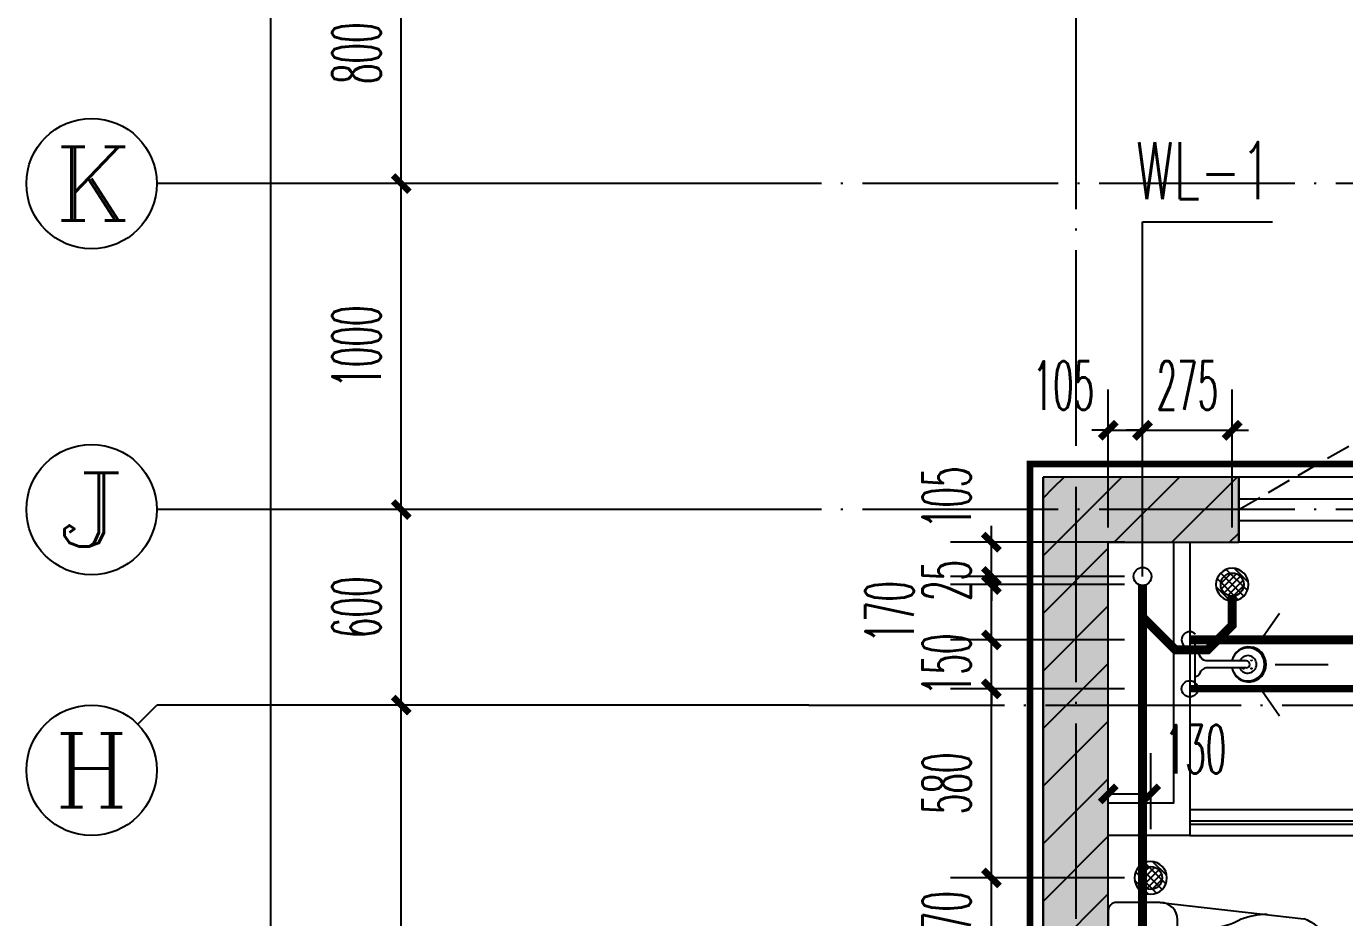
# Model space of a CAD drawing. Extents: x 27938 to 1507990, y 110129 to 923079.
# Drawn here: x 1198045 to 1202089, y 588672 to 591406 of the extents above; entities that cross this region are included whole.
import ezdxf
from ezdxf.enums import TextEntityAlignment as Align

# ---------------------------------------------------------------- set-up
doc = ezdxf.new("R2010")
doc.units = 0
doc.header["$LTSCALE"] = 1000
doc.header["$MEASUREMENT"] = 0
doc.linetypes.add('DASH', pattern=[0.35, 0.25, -0.1])
doc.linetypes.add('DOTE', pattern=[2.42, 2, -0.2, 0.02, -0.2])
for name, color, linetype in [('----建筑底图', 8, 'Continuous'), ('AXIS', 3, 'Continuous'), ('AXIS_TEXT', 7, 'Continuous'), ('COLUMN', 9, 'Continuous'), ('DIM_SYMB', 3, 'Continuous'), ('DIM_污水', 2, 'Continuous'), ('DOTE', 1, 'Continuous'), ('EQUIP_地漏', 7, 'Continuous'), ('IP-bath&kitchen-JOHNSON', 4, 'Continuous'), ('LVTRY', 6, 'Continuous'), ('P-bath&kitchen-JOHNSON', 4, 'Continuous'), ('PIPE-不分区热给水', 5, 'RJ'), ('PIPE-不分区给水', 3, 'J'), ('PIPE-污水', 2, 'W'), ('PUB_HATCH', 8, 'Continuous'), ('VPIPE-不分区热给水', 5, 'Continuous'), ('VPIPE-不分区给水', 3, 'Continuous'), ('VPIPE-污水', 2, 'W'), ('WALL', 9, 'Continuous'), ('WINDOW', 4, 'Continuous'), ('WINDOW_TEXT', 7, 'Continuous')]:
    doc.layers.add(name, color=color, linetype=linetype)
doc.layers.add('S-L主梁线', color=4, linetype='DASH', plot=False)
doc.styles.add('_TCH_AXIS', font='COMPLEX', dxfattribs={"bigfont": 'GBCBIG'})
doc.styles.add('_TCH_DIM_T3', font='SIMPLEX.shx', dxfattribs={"width": 0.494118, "bigfont": 'GBCBIG.shx'})
doc.styles.add('_TCH_WINDOW', font='SIMPLEX.shx', dxfattribs={"width": 0.7, "height": 3.5, "bigfont": 'GBCBIG.shx'})
doc.styles.add('_TWT_SERIAL', font='SIMPLEX', dxfattribs={"width": 0.8, "height": 3.5, "bigfont": 'HZTXT'})
doc.styles.add('COMPLEX', font='COMPLEX')
doc.styles.get("Standard").update_dxf_attribs({"font": 'gbenor.shx', "bigfont": 'gbcbig.shx'})
doc.linetypes.add('J', pattern='A,3,-0.2,["J",Standard,S=0.25,R=0,X=-0.1,Y=-0.115],-0.2', length=3.4)
doc.linetypes.add('RJ', pattern='A,3,-0.2,["RJ",Standard,S=0.25,R=0,X=-0.1,Y=-0.115],-0.35', length=3.55)
doc.linetypes.add('W', pattern='A,3,-0.2,["W",Standard,S=0.25,R=0,X=-0.1,Y=-0.115],-0.2', length=3.4)
doc.dimstyles.new('_TCH_ARCH&&50', dxfattribs={"dimtxt": 148.75, "dimasz": 50, "dimexe": 125, "dimexo": 150, "dimgap": 63.125, "dimtad": 1, "dimdec": 0, "dimzin": 0, "dimdsep": 46, "dimtxsty": '_TCH_DIM_T3', "dimblk": 'ARCHTICK', "dimcen": 0.09, "dimclrt": 4, "dimazin": 2, "dimtfac": 1, "dimtdec": 0, "dimtix": 1, "dimtmove": 2, "dimatfit": 3, "dimfxl": 100, "dimtolj": 1, "dimtzin": 0, "dimarcsym": 0})
doc.dimstyles.new('_TWT_ARCH&&50', dxfattribs={"dimtxt": 148.75, "dimasz": 50, "dimexe": 125, "dimexo": 150, "dimgap": 63.125, "dimtad": 1, "dimdec": 0, "dimzin": 0, "dimdsep": 46, "dimtxsty": '_TCH_DIM_T3', "dimblk": 'ARCHTICK', "dimcen": 0.09, "dimclrt": 7, "dimazin": 2, "dimtfac": 1, "dimtdec": 0, "dimtix": 1, "dimtmove": 2, "dimatfit": 3, "dimfxl": 100, "dimtolj": 1, "dimtzin": 0, "dimarcsym": 0})
pattern_1 = [(45, (0, 89.76), (-88.3884, 88.3884), [])]

# ---------------------------------------------------------------- blocks, each defined once
blk = doc.blocks.new('rrrrrrrrrrrra')
at = {"color": 0}
for p, q in [((-112.4, 458.7), (-112.4, 324.3)), ((252.6, 483.7), (-87.4, 483.7)), ((277.6, 324.3), (277.6, 458.7)), ((-112.4, 324.3), (-63.7, -103.4)), ((277.6, 324.3), (227.5, -115.6)), ((-59.1, 271.1), (224.3, 271.1)), ((-20.6, 232.4), (-34.2, 153.6)), ((185.8, 232.4), (-20.6, 232.4)), ((185.8, 232.4), (199.4, 153.6)), ((191.3, 200.5), (-26.1, 200.5))]:
    blk.add_line(p, q, dxfattribs=at)
for centre, radius, start, end in [((-87.4, 458.7), 25, 90, 180), ((252.6, 458.7), 25, 0, 90), ((-59.1, 324.3), 53.3, 180, 270), ((224.3, 324.3), 53.3, 270, 0), ((-322.6, 209.8), 293.8, 333.5369, 351.4828), ((487.8, 209.8), 293.8, 188.5172, 206.4631), ((149, -3.2), 224.1, 158.5202, 180), ((16.2, -3.2), 224.1, 0, 21.4798), ((83.8, -63.6), 152.8, 195.0773, 340.1181)]:
    blk.add_arc(centre, radius, start, end, dxfattribs=at)
blk = doc.blocks.new('A$C1E0F638F')
at = {"color": 0}
for points in [[(499.7, 435.1), (499.7, 85.1), (0, 85.1), (0, 435.1)], [(269.9, 30), (229.9, 30), (229.9, 195), (269.9, 195)], [(119.9, 0), (179.9, 0), (179.9, 60), (119.9, 60)], [(146.9, 55), (152.9, 55), (152.9, 5), (146.9, 5)], [(379.9, 0), (319.9, 0), (319.9, 60), (379.9, 60)], [(352.9, 55), (346.9, 55), (346.9, 5), (352.9, 5)], [(229.9, 30), (269.9, 30), (269.9, 10), (229.9, 10)]]:
    blk.add_lwpolyline(points, close=True, dxfattribs=at)
blk.add_lwpolyline([(269.9, 60), (279.9, 60), (279.9, 0), (219.9, 0), (219.9, 60), (229.9, 60)], dxfattribs=at)
blk.add_circle((249.9, 236.3), 26, dxfattribs=at)
blk = doc.blocks.new('$lvtry$00000171')
at = {"color": 0}
for p, q in [((-74.2, 10.6), (-10.6, 74.2)), ((-69.8, -27.4), (27.4, 69.8)), ((-53, -53), (53, 53)), ((-27.4, -69.8), (69.8, 27.4)), ((10.6, -74.2), (74.2, -10.6))]:
    blk.add_line(p, q, dxfattribs=at)
blk.add_circle((0, 0), 75, dxfattribs=at)
blk.add_point((0, 0), dxfattribs=at)
blk = doc.blocks.new('135')
blk.add_hatch(color=0).paths.add_polyline_path([(4.8, 1.8), (3.6, -1), (-4.7, 2.5), (-3.5, 5.3)])
at = {"color": 0}
for p, q in [((-6.3, 2.6), (5.4, -2.3)), ((-5.7, 2.9), (-5.2, 2.7)), ((-5.6, 18.9), (-3.4, 19.4)), ((-3.4, 19.4), (-5.5, 19.4)), ((5.2, 10.9), (-5.3, 10.9)), ((5.2, 9.7), (-5.2, 9.7)), ((-5.2, 2.7), (-3.8, 5.9)), ((-5, 10.9), (-5, 30.5)), ((-3.8, 5.9), (5.4, 2.1)), ((0, 0), (0, 39.1)), ((5.6, 18.9), (3.4, 19.3)), ((3.4, 19.3), (5.6, 19.3)), ((4.1, -1.2), (5.4, 2.1)), ((5, 10.9), (5, 32.3)), ((4.1, -1.2), (5.7, -1.8))]:
    blk.add_line(p, q, dxfattribs=at)
for centre, radius, start, end in [((6.2, 15.8), 13.5, 151.0147, 204.8403), ((13.5, 4.2), 20.5, 163.0924, 182.0012), ((-6, 3.6), 1, 184.2275, 248.4661), ((8.6, 15.5), 14.6, 166.278, 198.0953), ((13.5, 4.2), 19.5, 163.7443, 182.5269), ((-5.5, 3.3), 0.5, 181.9385, 247.2597), ((-5.2, 22.1), 0.5, 335.7643, 151.0147), ((3.8, 18.1), 9.42, 155.7643, 171.9773), ((5.2, 22.3), 0.5, 29.8425, 204.574), ((-5.9, 17.2), 11.7, 10.475, 24.574), ((29.1, 6.7), 24, 172.9439, 199.2318), ((-6.3, 15.4), 12.4, 338.6449, 16.0476), ((-6, 15.8), 13.4, 334.9111, 29.8425), ((26.4, 6.3), 20.6, 169.1454, 199.9526), ((5.9, -1.2), 1.17, 247.4597, 19.9526), ((5.9, -1.4), 0.5, 247.4597, 19.2318)]:
    blk.add_arc(centre, radius, start, end, dxfattribs=at)
blk.add_open_spline([(-5, 30.5), (-4.1, 31.3), (-2.3, 33), (0.9, 29.2), (3.5, 31.1), (5, 32.3)], degree=3, knots=[0, 0, 0, 0, 3.066329, 6.218313, 11.124135, 11.124135, 11.124135, 11.124135], dxfattribs=at)
blk = doc.blocks.new('SDFAWERAWER')
at = {"layer": 'LVTRY', "color": 0}
for p, q in [((593987.8, -1242190.5), (593978.2, -1242214)), ((594017.1, -1242202.5), (593987.8, -1242190.5)), ((594015.8, -1242220.4), (594027.2, -1242192.7)), ((594025.7, -1242203.9), (594018.5, -1242221.5)), ((594022.6, -1242211.4), (594029.8, -1242193.8)), ((594025.4, -1242210.8), (594031.1, -1242196.8)), ((594027.2, -1242192.7), (594033, -1242195.1)), ((594029.8, -1242193.8), (594031.1, -1242196.8)), ((594032.2, -1242197.2), (594033, -1242195.1)), ((594033, -1242195.1), (594034, -1242197.4)), ((594033.8, -1242197.9), (594034, -1242197.4)), ((594047.3, -1242200.9), (594035.9, -1242228.7)), ((594041.6, -1242228.5), (594051.2, -1242205)), ((594049.9, -1242202), (594043.3, -1242218.2)), ((594047.3, -1242200.9), (594049.9, -1242202)), ((594049.9, -1242202), (594051.2, -1242205)), ((593941.2, -1242210.1), (593783.7, -1242594.8)), ((593964.6, -1242219.7), (593807.2, -1242604.4)), ((593941.2, -1242210.1), (593964.6, -1242219.7)), ((594007.5, -1242226), (593978.2, -1242214)), ((594015.8, -1242220.4), (594021.7, -1242222.8)), ((594018.5, -1242221.5), (594021.5, -1242220.3)), ((594025.4, -1242210.8), (594021.5, -1242220.3)), ((594022.6, -1242220.7), (594021.7, -1242222.8)), ((594021.7, -1242222.8), (594023.9, -1242221.9)), ((594024.2, -1242221.4), (594023.9, -1242221.9)), ((594027.7, -1242234.3), (594078.4, -1242255)), ((594035.9, -1242228.7), (594038.6, -1242229.7)), ((594037.3, -1242210.8), (594088, -1242231.6)), ((594038.6, -1242229.7), (594045.2, -1242213.6)), ((594038.6, -1242229.7), (594041.6, -1242228.5)), ((594057.1, -1242246.3), (594066.7, -1242222.8)), ((593783.7, -1242594.8), (593807.2, -1242604.4)), ((593803.2, -1242641.3), (593812.8, -1242617.9)), ((593803.2, -1242641.3), (593832.6, -1242653.3)), ((593812.8, -1242617.9), (593842.2, -1242629.9)), ((593842.2, -1242629.9), (593832.6, -1242653.3)), ((593845.2, -1242628.6), (593833.8, -1242656.3)), ((593847.8, -1242629.7), (593836.5, -1242657.4)), ((593845.2, -1242628.6), (593842.2, -1242629.9)), ((593847.8, -1242629.7), (593845.2, -1242628.6)), ((593847.1, -1242661.8), (593858.5, -1242634.1)), ((593849.8, -1242662.9), (593861.2, -1242635.2)), ((593852.1, -1242661.9), (593862.1, -1242637.4)), ((593858.5, -1242634.1), (593861.2, -1242635.2)), ((593861.2, -1242635.2), (593862.1, -1242637.4)), ((593833.8, -1242656.3), (593832.6, -1242653.3)), ((593836.5, -1242657.4), (593833.8, -1242656.3)), ((593847.1, -1242661.8), (593849.8, -1242662.9))]:
    blk.add_line(p, q, dxfattribs=at)
blk.add_lwpolyline([(593823.5, -1242717), (594045.8, -1242173.9), (594036.5, -1242170.2), (593814.2, -1242713.2)], close=True, dxfattribs=at)
blk.add_arc((594075.3, -1242240), 15.3, 281.7932, 33.7019, dxfattribs=at)
for centre, major_axis, start_param, end_param in [((593974.2, -1242223.6), (3.93, 9.6), 0, 1.570796), ((593816.8, -1242608.3), (13.5, 33.1), 1.570796, 3.141593), ((593816.8, -1242608.3), (3.93, 9.6), 1.570796, 3.141593)]:
    blk.add_ellipse(centre, major_axis=major_axis, ratio=1, start_param=start_param, end_param=end_param, dxfattribs=at)
at = {"layer": 'P-bath&kitchen-JOHNSON', "color": 0, "linetype": 'DASH'}
blk.add_arc((593809.8, -1242714), 586.2, 67.5369, 157.1325, dxfattribs=at)
at = {"layer": 'LVTRY', "color": 8, "xscale": -1, "rotation": 157.7329157530927}
blk.add_blockref('135', (594045.3, -1242161.9), dxfattribs=at)
blk = doc.blocks.new('A$C5DCB2F21')
at = {"layer": 'IP-bath&kitchen-JOHNSON', "color": 0}
for p, q in [((-68.3, -213.2), (-157.7, -275)), ((68.2, -213.2), (157.6, -275)), ((-0.1, -261.4), (-0.1, -424.7))]:
    blk.add_line(p, q, dxfattribs=at)
for centre, major_axis, ratio, start_param, end_param in [((0, -178.8), (-51, 0), 0.990052, -1.36297, 4.504563), ((0, -177.8), (-26.8, 0), 0.994812, -1.167677, 4.309269)]:
    blk.add_ellipse(centre, major_axis=major_axis, ratio=ratio, start_param=start_param, end_param=end_param, dxfattribs=at)
at = {"layer": 'LVTRY', "color": 0}
for p, q in [((73.6, 0), (-73.6, 0)), ((-10.5, -173.5), (-10.5, -49.3)), ((10.6, -173.5), (10.6, -49.3))]:
    blk.add_line(p, q, dxfattribs=at)
blk.add_lwpolyline([(73.6, 0), (73.6, -15.8), (-73.6, -15.8), (-73.6, 0)], dxfattribs=at)
for points in [[(-26.3, -30.7, -0.364142), (-37.8, -15.8, -0.020495)], [(-10.5, -49.4, 0.214893), (-26.3, -30.7, 7.649644)], [(10.6, -49.3, -0.21439), (26.3, -30.7, -7.649644)], [(26.3, -30.7, 0.364142), (37.8, -15.8, 0.020495)]]:
    blk.add_lwpolyline(points, format="xyb", dxfattribs=at)
blk.add_arc((0, -173.5), 10.5, 180, 0, dxfattribs=at)
for centre, major_axis, ratio, start_param, end_param in [((0, -181.3), (53.6, 0), 0.987577, 1.76809, 7.656688), ((-12.4, -164.7), (0, 1.43), 0.85, -1.570796, 4.712389), ((-12.4, -189.2), (0, 1.43), 0.85, 4.712389, 10.995574), ((12.5, -164.7), (0, 1.43), 0.85, 4.712389, 10.995574), ((12.5, -189.2), (0, 1.43), 0.85, 4.712389, 10.995574)]:
    blk.add_ellipse(centre, major_axis=major_axis, ratio=ratio, start_param=start_param, end_param=end_param, dxfattribs=at)
blk = doc.blocks.new('GDGDRGDGRD')
at = {"layer": 'IP-bath&kitchen-JOHNSON', "color": 0}
for p, q in [((490532.6, 524228.1), (491882.6, 524228.1)), ((490532.6, 524193.1), (491182.6, 524193.1)), ((490532.6, 524183.1), (491182.6, 524183.1)), ((491182.6, 524183.1), (491182.6, 524193.1)), ((491882.6, 524183.1), (491782.6, 524183.1)), ((491782.6, 524173.1), (491782.6, 524183.1)), ((491882.6, 524173.1), (491782.6, 524173.1)), ((490532.6, 524148.1), (491882.6, 524148.1))]:
    blk.add_line(p, q, dxfattribs=at)
for points in [[(490532.6, 525048.5), (490532.6, 524148.1), (490282.6, 524148.1)], [(490482.6, 525048.5), (490482.6, 524248.1), (490282.6, 524248.1)]]:
    blk.add_lwpolyline(points, dxfattribs=at)
at = {"layer": 'LVTRY', "color": 0}
blk.add_lwpolyline([(490882.6, 522448.5), (490282.6, 522448.5), (490282.6, 523348.5), (490882.6, 523348.5)], close=True, dxfattribs=at)
at = {"layer": 'IP-bath&kitchen-JOHNSON', "color": 8}
for name, p, rotation in [('A$C5DCB2F21', (490532.6, 524673.5), 90.008488524447), ('SDFAWERAWER', (-528535.9, 1449333.6), 22.25976934310711)]:
    blk.add_blockref(name, p, dxfattribs=dict(at, rotation=rotation))
at = {"layer": 'LVTRY', "color": 8, "xscale": -0.6666666667107826, "yscale": 0.6666666667107826}
for p in [(490662.6, 524918.5), (490412.6, 524018.5)]:
    blk.add_blockref('$lvtry$00000171', p, dxfattribs=at)
at = {"layer": 'LVTRY', "color": 8, "extrusion": (0, 0, -1), "xscale": -1, "zscale": -1, "rotation": 270}
blk.add_blockref('rrrrrrrrrrrra', (-490766.3, 523665.7), dxfattribs=at)
at = {"layer": 'LVTRY', "color": 8, "xscale": -1, "rotation": 270}
blk.add_blockref('A$C1E0F638F', (490347.5, 522648.8), dxfattribs=at)
blk = doc.blocks.new('GFDGFSDFGD')
at = {"layer": 'PUB_HATCH'}
blk.add_hatch(color=256, dxfattribs=at).paths.add_polyline_path([(421116.7, 373023.7), (420516.6, 373023.7), (420516.6, 370023.7), (421416.6, 370023.7), (421416.6, 370223.7), (420716.6, 370223.7), (420716.6, 372823.7), (421116.7, 372823.7)])
at = {"layer": 'COLUMN', "color": 6}
for p, q in [((421116.7, 373023.7), (420516.6, 373023.7)), ((420516.6, 373023.7), (420516.6, 370023.7)), ((421116.7, 372823.7), (421116.7, 373023.7)), ((420716.6, 370223.7), (420716.6, 372823.7)), ((420716.6, 372823.7), (421116.7, 372823.7))]:
    blk.add_line(p, q, dxfattribs=at)
blk = doc.blocks.new('$WINLIB2D$00000001')
at = {"color": 0}
for points in [[(-0.5, 0.5), (-0.5, -0.5)], [(-0.5, 0.5), (0.5, 0.5)], [(0.5, -0.5), (0.5, 0.5)], [(0.5, 0.1667), (-0.5, 0.1667)], [(0.5, -0.1667), (-0.5, -0.1667)], [(-0.5, -0.5), (0.5, -0.5)]]:
    blk.add_lwpolyline(points, dxfattribs=at)
blk = doc.blocks.new('_ArchTick')
at = {"color": 0, "linetype": 'ByBlock', "const_width": 0.4}
blk.add_lwpolyline([(-0.5, -0.5), (0.5, 0.5)], dxfattribs=at)
blk = doc.blocks.new('*D1164')
at = {"layer": 'AXIS', "color": 0, "lineweight": -2}
for p, q in [((-25968.8, -13060.1), (-27593.8, -13060.1)), ((-27468.8, -25960.1), (-27468.8, -13060.1)), ((-25968.8, -25960.1), (-27593.8, -25960.1))]:
    blk.add_line(p, q, dxfattribs=at)
at = {"layer": 'Defpoints', "color": 0}
for p in [(-27468.8, -13060.1), (-25818.8, -13060.1), (-25818.8, -25960.1)]:
    blk.add_point(p, dxfattribs=at)
at = {"layer": 'AXIS', "color": 0, "lineweight": -2, "xscale": 50, "yscale": 50, "zscale": 50}
for p, rotation in [((-27468.8, -13060.1), 90), ((-27468.8, -25960.1), 270)]:
    blk.add_blockref('_ArchTick', p, dxfattribs=dict(at, rotation=rotation))
at = {"layer": 'AXIS', "color": 4, "insert": (-27606.3, -19510.1), "char_height": 148.75, "attachment_point": 5, "rotation": 90, "style": '_TCH_DIM_T3'}
blk.add_mtext('\\A1;12900', dxfattribs=at)
blk = doc.blocks.new('*D1172')
at = {"layer": 'AXIS', "color": 0, "lineweight": -2}
for p, q in [((-25968.8, -17209.8), (-27193.8, -17209.8)), ((-27068.8, -18810.1), (-27068.8, -17209.8)), ((-25968.8, -18810.1), (-27193.8, -18810.1))]:
    blk.add_line(p, q, dxfattribs=at)
at = {"layer": 'Defpoints', "color": 0}
for p in [(-27068.8, -17209.8), (-25818.8, -17209.8), (-25818.8, -18810.1)]:
    blk.add_point(p, dxfattribs=at)
at = {"layer": 'AXIS', "color": 0, "lineweight": -2, "xscale": 50, "yscale": 50, "zscale": 50}
for p, rotation in [((-27068.8, -17209.8), 90), ((-27068.8, -18810.1), 270)]:
    blk.add_blockref('_ArchTick', p, dxfattribs=dict(at, rotation=rotation))
at = {"layer": 'AXIS', "color": 4, "insert": (-27206.3, -18009.9), "char_height": 148.75, "attachment_point": 5, "rotation": 90, "style": '_TCH_DIM_T3'}
blk.add_mtext('\\A1;1600', dxfattribs=at)
blk = doc.blocks.new('*D1173')
at = {"layer": 'AXIS', "color": 0, "lineweight": -2}
for p, q in [((-25968.8, -16610.1), (-27193.8, -16610.1)), ((-27068.8, -17209.8), (-27068.8, -16610.1)), ((-25968.8, -17209.8), (-27193.8, -17209.8))]:
    blk.add_line(p, q, dxfattribs=at)
at = {"layer": 'Defpoints', "color": 0}
for p in [(-27068.8, -16610.1), (-25818.8, -16610.1), (-25818.8, -17209.8)]:
    blk.add_point(p, dxfattribs=at)
at = {"layer": 'AXIS', "color": 0, "lineweight": -2, "xscale": 50, "yscale": 50, "zscale": 50}
for p, rotation in [((-27068.8, -16610.1), 90), ((-27068.8, -17209.8), 270)]:
    blk.add_blockref('_ArchTick', p, dxfattribs=dict(at, rotation=rotation))
at = {"layer": 'AXIS', "color": 4, "insert": (-27206.3, -16909.9), "char_height": 148.75, "attachment_point": 5, "rotation": 90, "style": '_TCH_DIM_T3'}
blk.add_mtext('\\A1;600', dxfattribs=at)
blk = doc.blocks.new('*D1174')
at = {"layer": 'AXIS', "color": 0, "lineweight": -2}
for p, q in [((-25968.8, -15610.1), (-27193.8, -15610.1)), ((-27068.8, -16610.1), (-27068.8, -15610.1)), ((-25968.8, -16610.1), (-27193.8, -16610.1))]:
    blk.add_line(p, q, dxfattribs=at)
at = {"layer": 'Defpoints', "color": 0}
for p in [(-27068.8, -15610.1), (-25818.8, -15610.1), (-25818.8, -16610.1)]:
    blk.add_point(p, dxfattribs=at)
at = {"layer": 'AXIS', "color": 0, "lineweight": -2, "xscale": 50, "yscale": 50, "zscale": 50}
for p, rotation in [((-27068.8, -15610.1), 90), ((-27068.8, -16610.1), 270)]:
    blk.add_blockref('_ArchTick', p, dxfattribs=dict(at, rotation=rotation))
at = {"layer": 'AXIS', "color": 4, "insert": (-27206.3, -16110.1), "char_height": 148.75, "attachment_point": 5, "rotation": 90, "style": '_TCH_DIM_T3'}
blk.add_mtext('\\A1;1000', dxfattribs=at)
blk = doc.blocks.new('*D1175')
at = {"layer": 'AXIS', "color": 0, "lineweight": -2}
for p, q in [((-25968.8, -14810.1), (-27193.8, -14810.1)), ((-27068.8, -15610.1), (-27068.8, -14810.1)), ((-25968.8, -15610.1), (-27193.8, -15610.1))]:
    blk.add_line(p, q, dxfattribs=at)
at = {"layer": 'Defpoints', "color": 0}
for p in [(-27068.8, -14810.1), (-25818.8, -14810.1), (-25818.8, -15610.1)]:
    blk.add_point(p, dxfattribs=at)
at = {"layer": 'AXIS', "color": 0, "lineweight": -2, "xscale": 50, "yscale": 50, "zscale": 50}
for p, rotation in [((-27068.8, -14810.1), 90), ((-27068.8, -15610.1), 270)]:
    blk.add_blockref('_ArchTick', p, dxfattribs=dict(at, rotation=rotation))
at = {"layer": 'AXIS', "color": 4, "insert": (-27206.3, -15210.1), "char_height": 148.75, "attachment_point": 5, "rotation": 90, "style": '_TCH_DIM_T3'}
blk.add_mtext('\\A1;800', dxfattribs=at)
blk = doc.blocks.new('_AXISO')
blk.add_circle((0, 0), 0.5)
at = {"layer": 'AXIS_TEXT', "style": 'COMPLEX', "width": 1.041667}
blk.add_attdef('A', text='', height=0.56, dxfattribs=at).set_placement((-0.25, -0.28), (0.25, -0.28), align=Align.FIT)
blk = doc.blocks.new('A$C63B2058D')
at = {"layer": 'S-L主梁线', "color": 0, "linetype": 'ByBlock', "lineweight": 18}
blk.add_line((-9949.9, 4300), (-10850, 4300), dxfattribs=at)
at = {"layer": 'S-L主梁线', "color": 0, "linetype": 'DASH', "lineweight": 18}
blk.add_line((-10850, 4100), (-9949.9, 4100), dxfattribs=at)
blk = doc.blocks.new('*D681')
at = {"layer": 'Defpoints', "color": 0}
for p in [(1201005.1, 589824), (1201563.7, 589824), (1201563.7, 589719)]:
    blk.add_point(p, dxfattribs=at)
at = {"layer": 'DIM_SYMB', "color": 0, "lineweight": -2}
for p, q in [((1201005.1, 589824), (1201005.1, 589874)), ((1201413.7, 589824), (1200880.1, 589824)), ((1201005.1, 589719), (1201005.1, 589824)), ((1201413.7, 589719), (1200880.1, 589719)), ((1201005.1, 589719), (1201005.1, 589669))]:
    blk.add_line(p, q, dxfattribs=at)
at = {"layer": 'DIM_SYMB', "color": 0, "lineweight": -2, "xscale": 50, "yscale": 50, "zscale": 50}
for p, rotation in [((1201005.1, 589824), 270), ((1201005.1, 589719), 90)]:
    blk.add_blockref('_ArchTick', p, dxfattribs=dict(at, rotation=rotation))
at = {"layer": 'DIM_SYMB', "color": 7, "insert": (1200867.6, 589961.5), "char_height": 148.75, "attachment_point": 5, "rotation": 90, "style": '_TCH_DIM_T3'}
blk.add_mtext('\\A1;105', dxfattribs=at)
blk = doc.blocks.new('*D682')
at = {"layer": 'Defpoints', "color": 0}
for p in [(1201005.1, 589719), (1201563.7, 589719), (1201563.7, 589694)]:
    blk.add_point(p, dxfattribs=at)
at = {"layer": 'DIM_SYMB', "color": 0, "lineweight": -2}
for p, q in [((1201005.1, 589719), (1201005.1, 589769)), ((1201413.7, 589719), (1200880.1, 589719)), ((1201005.1, 589694), (1201005.1, 589719)), ((1201413.7, 589694), (1200880.1, 589694)), ((1201005.1, 589694), (1201005.1, 589644))]:
    blk.add_line(p, q, dxfattribs=at)
at = {"layer": 'DIM_SYMB', "color": 0, "lineweight": -2, "xscale": 50, "yscale": 50, "zscale": 50}
for p, rotation in [((1201005.1, 589719), 270), ((1201005.1, 589694), 90)]:
    blk.add_blockref('_ArchTick', p, dxfattribs=dict(at, rotation=rotation))
at = {"layer": 'DIM_SYMB', "color": 7, "insert": (1200867.6, 589706.5), "char_height": 148.75, "attachment_point": 5, "rotation": 90, "style": '_TCH_DIM_T3'}
blk.add_mtext('\\A1;25', dxfattribs=at)
blk = doc.blocks.new('*D683')
at = {"layer": 'Defpoints', "color": 0}
for p in [(1201005.1, 589694), (1201563.7, 589694), (1201563.7, 589524.2)]:
    blk.add_point(p, dxfattribs=at)
at = {"layer": 'DIM_SYMB', "color": 0, "lineweight": -2}
for p, q in [((1201413.7, 589694), (1200880.1, 589694)), ((1201005.1, 589524.2), (1201005.1, 589694)), ((1201413.7, 589524.2), (1200880.1, 589524.2))]:
    blk.add_line(p, q, dxfattribs=at)
at = {"layer": 'DIM_SYMB', "color": 0, "lineweight": -2, "xscale": 50, "yscale": 50, "zscale": 50}
for p, rotation in [((1201005.1, 589694), 90), ((1201005.1, 589524.2), 270)]:
    blk.add_blockref('_ArchTick', p, dxfattribs=dict(at, rotation=rotation))
at = {"layer": 'DIM_SYMB', "color": 7, "insert": (1200692.6, 589610.6), "char_height": 148.75, "attachment_point": 5, "rotation": 90, "style": '_TCH_DIM_T3'}
blk.add_mtext('\\A1;170', dxfattribs=at)
blk = doc.blocks.new('*D684')
at = {"layer": 'Defpoints', "color": 0}
for p in [(1201005.1, 589524.2), (1201563.7, 589524.2), (1201563.7, 589374.2)]:
    blk.add_point(p, dxfattribs=at)
at = {"layer": 'DIM_SYMB', "color": 0, "lineweight": -2}
for p, q in [((1201005.1, 589524.2), (1201005.1, 589574.2)), ((1201413.7, 589524.2), (1200880.1, 589524.2)), ((1201005.1, 589374.2), (1201005.1, 589524.2)), ((1201413.7, 589374.2), (1200880.1, 589374.2)), ((1201005.1, 589374.2), (1201005.1, 589324.2))]:
    blk.add_line(p, q, dxfattribs=at)
at = {"layer": 'DIM_SYMB', "color": 0, "lineweight": -2, "xscale": 50, "yscale": 50, "zscale": 50}
for p, rotation in [((1201005.1, 589524.2), 270), ((1201005.1, 589374.2), 90)]:
    blk.add_blockref('_ArchTick', p, dxfattribs=dict(at, rotation=rotation))
at = {"layer": 'DIM_SYMB', "color": 7, "insert": (1200867.6, 589449.2), "char_height": 148.75, "attachment_point": 5, "rotation": 90, "style": '_TCH_DIM_T3'}
blk.add_mtext('\\A1;150', dxfattribs=at)
blk = doc.blocks.new('*D685')
at = {"layer": 'Defpoints', "color": 0}
for p in [(1201005.1, 589374.2), (1201563.7, 589374.2), (1201563.7, 588794)]:
    blk.add_point(p, dxfattribs=at)
at = {"layer": 'DIM_SYMB', "color": 0, "lineweight": -2}
for p, q in [((1201413.7, 589374.2), (1200880.1, 589374.2)), ((1201005.1, 588794), (1201005.1, 589374.2)), ((1201413.7, 588794), (1200880.1, 588794))]:
    blk.add_line(p, q, dxfattribs=at)
at = {"layer": 'DIM_SYMB', "color": 0, "lineweight": -2, "xscale": 50, "yscale": 50, "zscale": 50}
for p, rotation in [((1201005.1, 589374.2), 90), ((1201005.1, 588794), 270)]:
    blk.add_blockref('_ArchTick', p, dxfattribs=dict(at, rotation=rotation))
at = {"layer": 'DIM_SYMB', "color": 7, "insert": (1200867.6, 589084.1), "char_height": 148.75, "attachment_point": 5, "rotation": 90, "style": '_TCH_DIM_T3'}
blk.add_mtext('\\A1;580', dxfattribs=at)
blk = doc.blocks.new('*D686')
at = {"layer": 'Defpoints', "color": 0}
for p in [(1201005.1, 588794), (1201563.7, 588794), (1201563.7, 588524)]:
    blk.add_point(p, dxfattribs=at)
at = {"layer": 'DIM_SYMB', "color": 0, "lineweight": -2}
for p, q in [((1201005.1, 588794), (1201005.1, 588844)), ((1201413.7, 588794), (1200880.1, 588794)), ((1201005.1, 588524), (1201005.1, 588794)), ((1201413.7, 588524), (1200880.1, 588524)), ((1201005.1, 588524), (1201005.1, 588474))]:
    blk.add_line(p, q, dxfattribs=at)
at = {"layer": 'DIM_SYMB', "color": 0, "lineweight": -2, "xscale": 50, "yscale": 50, "zscale": 50}
for p, rotation in [((1201005.1, 588794), 270), ((1201005.1, 588524), 90)]:
    blk.add_blockref('_ArchTick', p, dxfattribs=dict(at, rotation=rotation))
at = {"layer": 'DIM_SYMB', "color": 7, "insert": (1200867.6, 588659), "char_height": 148.75, "attachment_point": 5, "rotation": 90, "style": '_TCH_DIM_T3'}
blk.add_mtext('\\A1;270', dxfattribs=at)
blk = doc.blocks.new('*D693')
at = {"layer": 'Defpoints', "color": 0}
for p in [(1201493.7, 589051.6), (1201363.6, 588794), (1201493.7, 588794)]:
    blk.add_point(p, dxfattribs=at)
at = {"layer": 'DIM_SYMB', "color": 0, "lineweight": -2}
for p, q in [((1201363.6, 588944), (1201363.6, 589176.6)), ((1201493.7, 588944), (1201493.7, 589176.6)), ((1201363.6, 589051.6), (1201493.7, 589051.6))]:
    blk.add_line(p, q, dxfattribs=at)
at = {"layer": 'DIM_SYMB', "color": 0, "lineweight": -2, "xscale": 50, "yscale": 50, "zscale": 50, "rotation": 180}
blk.add_blockref('_ArchTick', (1201363.6, 589051.6), dxfattribs=at)
at = {"layer": 'DIM_SYMB', "color": 0, "lineweight": -2, "xscale": 50, "yscale": 50, "zscale": 50}
blk.add_blockref('_ArchTick', (1201493.7, 589051.6), dxfattribs=at)
at = {"layer": 'DIM_SYMB', "color": 7, "insert": (1201631.2, 589189.1), "char_height": 148.75, "attachment_point": 5, "style": '_TCH_DIM_T3'}
blk.add_mtext('\\A1;130', dxfattribs=at)
blk = doc.blocks.new('*D694')
at = {"layer": 'Defpoints', "color": 0}
for p in [(1201743.7, 590167.4), (1201468.7, 589719), (1201743.7, 589719)]:
    blk.add_point(p, dxfattribs=at)
at = {"layer": 'DIM_SYMB', "color": 0, "lineweight": -2}
for p, q in [((1201468.7, 589869), (1201468.7, 590292.4)), ((1201743.7, 589869), (1201743.7, 590292.4)), ((1201468.7, 590167.4), (1201418.7, 590167.4)), ((1201468.7, 590167.4), (1201743.7, 590167.4)), ((1201743.7, 590167.4), (1201793.7, 590167.4))]:
    blk.add_line(p, q, dxfattribs=at)
at = {"layer": 'DIM_SYMB', "color": 0, "lineweight": -2, "xscale": 50, "yscale": 50, "zscale": 50}
blk.add_blockref('_ArchTick', (1201468.7, 590167.4), dxfattribs=at)
at = {"layer": 'DIM_SYMB', "color": 0, "lineweight": -2, "xscale": 50, "yscale": 50, "zscale": 50, "rotation": 180}
blk.add_blockref('_ArchTick', (1201743.7, 590167.4), dxfattribs=at)
at = {"layer": 'DIM_SYMB', "color": 7, "insert": (1201606.2, 590304.9), "char_height": 148.75, "attachment_point": 5, "style": '_TCH_DIM_T3'}
blk.add_mtext('\\A1;275', dxfattribs=at)
blk = doc.blocks.new('*D695')
at = {"layer": 'Defpoints', "color": 0}
for p in [(1201468.7, 590167.4), (1201363.6, 589719), (1201468.7, 589719)]:
    blk.add_point(p, dxfattribs=at)
at = {"layer": 'DIM_SYMB', "color": 0, "lineweight": -2}
for p, q in [((1201363.6, 589869), (1201363.6, 590292.4)), ((1201468.7, 589869), (1201468.7, 590292.4)), ((1201363.6, 590167.4), (1201313.6, 590167.4)), ((1201363.6, 590167.4), (1201468.7, 590167.4)), ((1201468.7, 590167.4), (1201518.7, 590167.4))]:
    blk.add_line(p, q, dxfattribs=at)
at = {"layer": 'DIM_SYMB', "color": 0, "lineweight": -2, "xscale": 50, "yscale": 50, "zscale": 50}
blk.add_blockref('_ArchTick', (1201363.6, 590167.4), dxfattribs=at)
at = {"layer": 'DIM_SYMB', "color": 0, "lineweight": -2, "xscale": 50, "yscale": 50, "zscale": 50, "rotation": 180}
blk.add_blockref('_ArchTick', (1201468.7, 590167.4), dxfattribs=at)
at = {"layer": 'DIM_SYMB', "color": 7, "insert": (1201226.1, 590304.9), "char_height": 148.75, "attachment_point": 5, "style": '_TCH_DIM_T3'}
blk.add_mtext('\\A1;105', dxfattribs=at)
blk = doc.blocks.new('$TwtSys$00000141')
at = {"color": 1}
for p, q in [((-47.1, 3.8), (-5, 45.9)), ((-47.1, 3.8), (-5, 45.9)), ((-43.6, -17.5), (17.5, 43.6)), ((-43.6, -17.5), (17.5, 43.6)), ((-33.2, -33.2), (33.2, 33.2)), ((-33.2, -33.2), (33.2, 33.2)), ((-16.2, -43.5), (43.8, 16.4)), ((-16.2, -43.5), (43.8, 16.4)), ((5.7, -46.1), (46.1, -5.7)), ((5.7, -46.1), (46.1, -5.7))]:
    blk.add_line(p, q, dxfattribs=at)
blk.add_circle((0, 0), 47, dxfattribs=at)
blk.add_circle((0, 0), 47, dxfattribs=at)
blk = doc.blocks.new('A$C149A4CC3')
at = {"layer": 'PUB_HATCH'}
h = blk.add_hatch(dxfattribs=at)
h.set_pattern_fill('普通砖', color=256, scale=50, style=0)
h.set_pattern_definition(pattern_1)
h.paths.add_polyline_path([(-24900, -16710.1), (-24499.9, -16710.1), (-24499.9, -16510.1), (-25100, -16510.1)])
h = blk.add_hatch(dxfattribs=at)
h.set_pattern_fill('普通砖', color=256, scale=50, style=0)
h.set_pattern_definition(pattern_1)
h.paths.add_polyline_path([(-24966.7, -19410.1), (-24900, -19310.1), (-24900, -16710.1), (-25100, -16510.1), (-25100, -19410.1)])
at = {"color": 8, "linetype": 'DASH', "ltscale": 0.8, "const_width": 20}
blk.add_lwpolyline([(-23340, -16470.1), (-25140, -16470.1), (-25140, -24650.1), (-22160, -24650.1)], dxfattribs=at)
at = {"layer": 'AXIS', "color": 8}
for p, q in [((-25818.8, -15610.1), (-27818.8, -15610.1)), ((-25818.8, -16610.1), (-27818.8, -16610.1)), ((-27877.3, -17268.4), (-27818.8, -17209.8)), ((-25818.8, -17209.8), (-27818.8, -17209.8))]:
    blk.add_line(p, q, dxfattribs=at)
at = {"layer": 'DOTE', "color": 169, "linetype": 'DOTE', "ltscale": 0.3}
for p, q in [((-25000, -11458), (-25000, -26899.5)), ((25039.9, -15610.1), (-25818.8, -15610.1)), ((25039.9, -16610.1), (-25818.8, -16610.1)), ((-25818.8, -17209.8), (25039.9, -17209.8))]:
    blk.add_line(p, q, dxfattribs=at)
at = {"layer": 'WALL', "color": 8}
for p, q in [((-24499.9, -16510.1), (-25100, -16510.1)), ((-25100, -19410.1), (-25100, -16510.1)), ((-24499.9, -16710.1), (-24499.9, -16510.1)), ((-24900, -16710.1), (-24499.9, -16710.1)), ((-24900, -19310.1), (-24900, -16710.1))]:
    blk.add_line(p, q, dxfattribs=at)
at = {"layer": 'WINDOW', "color": 8, "linetype": 'DASH', "ltscale": 0.3}
blk.add_lwpolyline([(-24499.9, -16610.1), (-24110.2, -16385.2, -0.131605), (-24049.9, -16610.1)], format="xyb", dxfattribs=at)
at = {"color": 8}
for name, p in [('GFDGFSDFGD', (-445616.6, -389533.8)), ('GDGDRGDGRD', (-515182.5, -541758.5))]:
    blk.add_blockref(name, p, dxfattribs=at)
at = {"layer": 'AXIS', "color": 8}
ref = blk.add_blockref('_AXISO', (-28018.8, -15610.1), dxfattribs=dict(at, xscale=400, yscale=400, zscale=400))
ref.add_attrib('A', 'K', dxfattribs={"layer": 'AXIS_TEXT', "color": 8, "ltscale": 0.5, "height": 226.3, "style": '_TCH_AXIS', "width": 1.105263}).set_placement((-28131.9, -15723.2), (-27905.6, -15723.2), align=Align.FIT)
ref = blk.add_blockref('_AXISO', (-28018.8, -16610.1), dxfattribs=dict(at, xscale=400, yscale=400, zscale=400))
ref.add_attrib('A', 'J', dxfattribs={"layer": 'AXIS_TEXT', "color": 8, "ltscale": 0.5, "height": 226.3, "style": '_TCH_AXIS', "width": 1.909091}).set_placement((-28131.9, -16723.2), (-27905.6, -16723.2), align=Align.FIT)
ref = blk.add_blockref('_AXISO', (-28018.8, -17409.8), dxfattribs=dict(at, xscale=400, yscale=400, zscale=400))
ref.add_attrib('A', 'H', dxfattribs={"layer": 'AXIS_TEXT', "color": 8, "ltscale": 0.5, "height": 226.3, "style": '_TCH_AXIS', "width": 1.05}).set_placement((-28131.9, -17523), (-27905.6, -17523), align=Align.FIT)
at = {"layer": 'WINDOW', "color": 8}
ref = blk.add_blockref('$WINLIB2D$00000001', (-24049.9, -16610.1), dxfattribs=dict(at, xscale=-900, yscale=-200, zscale=-900, rotation=359.9999999964871))
ref.add_attrib('A', 'C0914', (-24025.3, -16374.7), dxfattribs={"layer": 'WINDOW_TEXT', "color": 8, "ltscale": 0.5, "height": 4.25, "style": '_TCH_WINDOW', "width": 0.494118})
at = {"layer": 'AXIS', "color": 8}
for p1, p2, distance, picture, middle in [((-25818.8, -25960.1), (-25818.8, -13060.1), 1650, '*D1164', (-27606.3, -19510.1)), ((-25818.8, -15610.1), (-25818.8, -14810.1), 1250, '*D1175', (-27206.3, -15210.1)), ((-25818.8, -16610.1), (-25818.8, -15610.1), 1250, '*D1174', (-27206.3, -16110.1)), ((-25818.8, -17209.8), (-25818.8, -16610.1), 1250, '*D1173', (-27206.3, -16909.9)), ((-25818.8, -18810.1), (-25818.8, -17209.8), 1250, '*D1172', (-27206.3, -18009.9))]:
    dim = blk.add_aligned_dim(p1=p1, p2=p2, distance=distance, dimstyle='_TCH_ARCH&&50', dxfattribs=at)
    dim.commit()
    dim.dimension.update_dxf_attribs({"geometry": picture, "text_midpoint": middle})

msp = doc.modelspace()

# ---------------------------------------------------------------- block references
at = {"layer": '----建筑底图'}
msp.add_blockref('A$C149A4CC3', (1226263.6, 606534.1), dxfattribs=at)

# ---------------------------------------------------------------- next in the draw order: hatches: boundary and pattern name
at = {"layer": 'PIPE-污水'}
for points in [[(1201743.7, 589569), (1201757.5, 589569), (1201757.5, 589563.3)], [(1201743.7, 589569), (1201753.4, 589559.3), (1201757.5, 589563.3)], [(1201568.7, 589494), (1201559, 589484.3), (1201563, 589480.2)], [(1201568.7, 589494), (1201568.7, 589480.2), (1201563, 589480.2)], [(1201668.7, 589494), (1201668.7, 589480.2), (1201674.4, 589480.2)], [(1201668.7, 589494), (1201678.4, 589484.3), (1201674.4, 589480.2)]]:
    msp.add_hatch(color=256, dxfattribs=at).paths.add_polyline_path(points)

# ---------------------------------------------------------------- next in the draw order: linework, layer by layer
at = {"layer": 'DIM_污水'}
for p, q in [((1201468.7, 589719), (1201468.7, 590806.6)), ((1201468.7, 590806.6), (1201867.4, 590806.6))]:
    msp.add_line(p, q, dxfattribs=at)
at = {"layer": 'PIPE-不分区热给水', "ltscale": 0.25, "const_width": 22.5}
msp.add_lwpolyline([(1201613.7, 589374.2), (1202663.6, 589374.2)], dxfattribs=at)
at = {"layer": 'PIPE-不分区给水', "ltscale": 0.25, "const_width": 27.5}
msp.add_lwpolyline([(1201613.7, 589524.2), (1202763.6, 589524.2)], dxfattribs=at)
at = {"layer": 'PIPE-污水', "ltscale": 0.25, "const_width": 27.5}
for points in [[(1201468.7, 589594), (1201468.7, 589691.5)], [(1201743.7, 589569), (1201743.7, 589658.7)], [(1201568.7, 589494), (1201468.7, 589594)], [(1201468.7, 588819), (1201468.7, 589594)], [(1201743.7, 589569), (1201668.7, 589494)], [(1201568.7, 589494), (1201668.7, 589494)], [(1201468.7, 588819), (1201468.8, 588818.9)], [(1201468.7, 588599), (1201468.7, 588819)]]:
    msp.add_lwpolyline(points, dxfattribs=at)
at = {"layer": 'VPIPE-不分区热给水'}
msp.add_circle((1201613.7, 589374.2), 25, dxfattribs=at)
at = {"layer": 'VPIPE-不分区给水'}
msp.add_arc((1201613.7, 589524.2), 25, 45, 315, dxfattribs=at)
at = {"layer": 'VPIPE-污水'}
msp.add_circle((1201468.7, 589719), 27.5, dxfattribs=at)

# ---------------------------------------------------------------- next in the draw order: block references
at = {"layer": 'EQUIP_地漏', "xscale": 0.75, "yscale": 0.75, "zscale": 0.75}
for p in [(1201743.7, 589694), (1201493.7, 588794)]:
    msp.add_blockref('$TwtSys$00000141', p, dxfattribs=at)
at = {"layer": 'S-L主梁线', "color": 225, "linetype": 'ByBlock', "lineweight": 18}
msp.add_blockref('A$C63B2058D', (1212613.6, 585724), dxfattribs=at)

# ---------------------------------------------------------------- next in the draw order: texts
at = {"layer": 'DIM_污水', "color": 7, "style": '_TWT_SERIAL', "width": 0.64}
msp.add_text('WL-1', height=175, dxfattribs=at).set_placement((1201448.4, 590876.6))

# ---------------------------------------------------------------- next in the draw order: dimensions: what is measured, and where the dimension line sits
at = {"layer": 'DIM_SYMB'}
for base, p1, p2, angle, picture, middle in [((1201468.7, 590167.4), (1201363.6, 589719), (1201468.7, 589719), 0, '*D695', (1201226.1, 590304.9)), ((1201005.1, 589824), (1201563.7, 589719), (1201563.7, 589824), 90, '*D681', (1200867.6, 589961.5)), ((1201005.1, 589694), (1201563.7, 589524.2), (1201563.7, 589694), 90, '*D683', (1200692.6, 589610.6)), ((1201493.7, 589051.6), (1201363.6, 588794), (1201493.7, 588794), 0, '*D693', (1201631.2, 589189.1))]:
    dim = msp.add_linear_dim(base=base, p1=p1, p2=p2, angle=angle, dimstyle='_TWT_ARCH&&50', dxfattribs=at)
    dim.commit()
    dim.dimension.update_dxf_attribs({"geometry": picture, "text_midpoint": middle, "dimtype": 129})
for p1, p2, distance, picture, middle in [((1201468.7, 589719), (1201743.7, 589719), 448.4, '*D694', (1201606.2, 590304.9)), ((1201563.7, 589694), (1201563.7, 589719), 558.6, '*D682', (1200867.6, 589706.5)), ((1201563.7, 589374.2), (1201563.7, 589524.2), 558.6, '*D684', (1200867.6, 589449.2)), ((1201563.7, 588794), (1201563.7, 589374.2), 558.6, '*D685', (1200867.6, 589084.1)), ((1201563.7, 588524), (1201563.7, 588794), 558.6, '*D686', (1200867.6, 588659))]:
    dim = msp.add_aligned_dim(p1=p1, p2=p2, distance=distance, dimstyle='_TWT_ARCH&&50', dxfattribs=at)
    dim.commit()
    dim.dimension.update_dxf_attribs({"geometry": picture, "text_midpoint": middle})

doc.saveas('drawing.dxf')
